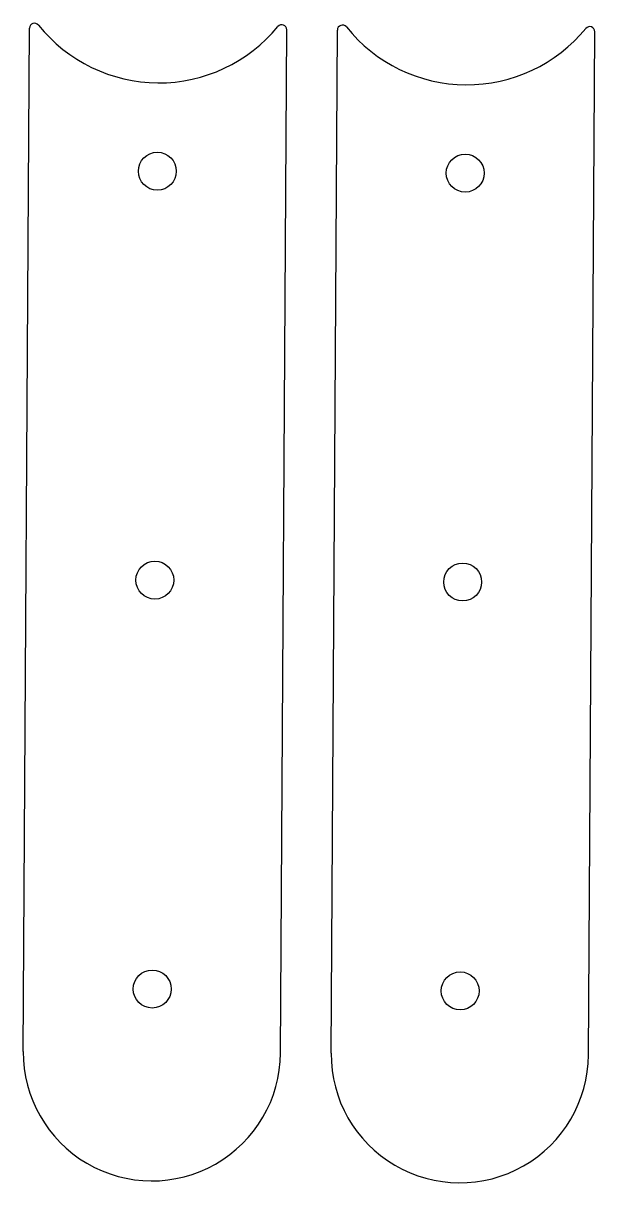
# Model space of a CAD drawing. Header units: millimetres. Extents: x 0 to 58, y 0 to 117.
import ezdxf

# ---------------------------------------------------------------- set-up
doc = ezdxf.new("R2010")
doc.units = ezdxf.units.MM
doc.layers.add('CAD', color=7, linetype='Continuous')

msp = doc.modelspace()

# ---------------------------------------------------------------- linework, layer by layer
at = {"layer": 'CAD', "linetype": 'Continuous'}
for p, q in [((0.08, 13.03), (0.71, 116)), ((25.99, 12.87), (26.62, 115.84)), ((31.07, 12.84), (31.7, 115.81)), ((56.98, 12.68), (57.61, 115.65))]:
    msp.add_line(p, q, dxfattribs=at)
for centre in [(13.58, 101.61), (44.57, 101.42), (13.33, 60.46), (44.31, 60.27), (13.07, 19.31), (44.06, 19.12)]:
    msp.add_circle(centre, 1.91, dxfattribs=at)
for centre, radius, start, end in [((1.22, 116), 0.508, 38.6757, 179.6469), ((13.73, 126.01), 15.51, 218.6757, 320.6181), ((26.11, 115.84), 0.508, 359.6469, 140.6181), ((32.21, 115.81), 0.508, 38.6757, 179.6469), ((44.72, 125.82), 15.51, 218.6757, 320.6181), ((57.1, 115.65), 0.508, 359.6469, 140.6181), ((13.03, 12.95), 12.95, 179.6469, 359.6469), ((44.02, 12.76), 12.95, 179.6469, 359.6469)]:
    msp.add_arc(centre, radius, start, end, dxfattribs=at)

doc.saveas('drawing.dxf')
